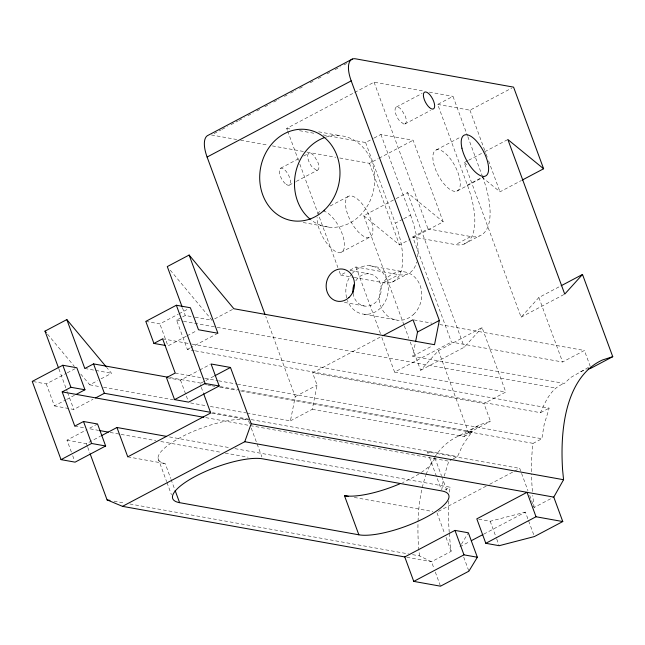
<?xml version="1.0" encoding="UTF-8"?>
<svg xmlns="http://www.w3.org/2000/svg" width="645" height="645" viewBox="0 0 645 645"><rect width="100%" height="100%" fill="white"/><g stroke="black" fill="none" stroke-linecap="round" stroke-linejoin="round"><path stroke-width="0.48" stroke-dasharray="3.23 2.42" d="M441.744 489.853L443.502 478.977M234.965 448.646L450.162 487.217L449.654 490.361A296.966 123.155 62.1 0 0 449.372 493.207M192.186 344.116L549.209 408.116L544.09 424.902L541.865 438.745L533.133 443.365L532.625 446.509A296.966 123.155 62.1 0 0 531.536 474.809M246.922 413.058L290.427 420.871L295.249 396.611L265.748 316.437M290.427 420.871L312.261 409.325L317.082 385.073L312.583 372.85L381.018 336.682M588.49 367.376L570.478 377.623L564.44 383.444L412.695 356.242L415.388 342.664M444.203 476.099L448.775 461.199L452.266 459.353M453.137 458.885L457.507 456.579L462.602 445.34L469.971 434.569L472.769 431.876L240.093 390.161M195.298 350.84L540.518 412.703C545.581 401.134 551.354 387.653 564.44 383.444M461.393 544.275L467.859 533.617M410.236 342.003L420.637 370.278L438.398 350.63L482.065 327.547L505.785 392.023L483.952 403.568L312.583 372.85M420.637 370.278L464.303 347.195L482.065 327.547M467.794 160.702L464.239 162.58L521.112 317.171L538.873 297.522L560.239 286.227M312.261 409.325L464.037 436.496L470.044 430.707L480.194 424.612L490.482 421.314L483.952 403.568M217.889 333.239L190.847 347.582M214.116 133.571L221.235 129.814M222.122 129.339L227.459 126.517M231.015 124.638L238.134 120.881M239.021 120.405L244.358 117.592M247.922 115.705L253.259 112.883M256.815 111.005L261.265 108.658M264.821 106.772L270.158 103.95M273.714 102.071L279.051 99.249M284.389 96.427L287.057 95.017M290.613 93.138L295.95 90.316M299.514 88.438L303.956 86.091M310.189 82.794L314.631 80.448M318.187 78.561L321.75 76.682M327.088 73.861L329.756 72.45M335.094 69.636L340.431 66.814M343.987 64.927L346.655 63.516M287.38 130.258L286.686 128.379L353.766 92.928M354.645 92.461L374.068 82.197L423.394 91.034M280.664 168.2L299.288 158.356M303.722 156.009L309.044 153.196M396.425 107.014L422.104 93.436M323.193 134.918L365.61 142.529L373.253 138.49M374.1 138.038L380.897 134.45L413.147 140.231L443.171 221.848L410.865 238.932M590.231 366.36L584.386 350.485L562.601 361.998L451.427 342.076L412.752 236.949L455.555 244.624A73.28 30.388 62.1 0 0 467.391 185.091L437.705 104.417L452.992 96.339L467.488 135.74M289.17 185.163L295.378 181.882M296.265 181.414L317.55 170.159M404.931 123.977L430.61 110.4M339.746 157.977L369.48 163.306L378.212 158.694M379.083 158.227L413.147 140.231M437.705 104.417L469.955 110.198L511.799 88.083M330.224 205.973L348.848 196.128M436.23 149.946L460.135 137.304M403.988 325.032L363.756 215.688L395.2 199.071M396.07 198.612L407.422 192.613L443.171 221.848M468.689 160.226L483.823 152.228M484.709 151.76L507.857 139.522M33.185 381.574L46.295 383.92L66.387 373.31M67.257 372.842L75.118 368.69M145.81 321.387L159.855 323.903L178.181 314.22M179.052 313.752L188.654 308.681M194.306 350.662L187.364 349.421L176.569 320.081L185.276 315.486L194.193 317.082M354.274 277.503L383.461 282.728A73.28 30.388 62.1 0 0 395.296 223.202L402.94 219.163M403.786 218.711L410.575 215.124L380.897 134.45M467.391 185.091L482.67 177.012A73.28 30.388 62.1 0 1 470.842 236.546L455.555 244.624M80.786 374.084L89.736 384.823L97.597 380.671M101.088 378.817L111.569 373.278L106.57 367.287M214.656 318.896L233.869 308.737M341.116 252.324L369.504 237.328A23.067 9.57 62.1 0 0 361.813 203.473A23.067 9.57 62.1 0 0 346.212 209.375A23.067 9.57 62.1 0 0 369.504 237.328M456.878 191.138A23.067 9.57 62.1 0 0 449.186 157.291A23.067 9.57 62.1 0 0 433.593 163.193A23.067 9.57 62.1 0 0 456.878 191.138L484.339 176.633M46.295 383.92L54.39 405.923L65.742 399.924M66.62 399.465L76.223 394.385M186.268 336.222L167.95 345.905L159.855 323.903M187.139 335.763L196.749 330.683M54.39 405.923L73.804 409.446L93.017 399.287M187.364 349.421L189.977 348.042M339.27 271.295L340.657 275.06L346.599 271.916M349.993 270.118L355.935 266.982L398.747 274.649A73.28 30.388 62.1 0 0 416.678 262.023M412.752 236.949L428.03 228.878L470.842 236.546M363.756 215.688L399.505 244.931L409.986 239.392M482.113 177.206L499.988 191.823L521.354 180.527M71.369 452.064L66.983 440.148L87.067 429.53M97.548 423.991L88.817 428.611L98.516 430.36M167.418 377.809L180.519 380.139L198.862 370.448M199.732 369.988L210.214 364.449M383.461 282.728L398.747 274.649M66.983 440.148L86.398 443.671L100.362 436.27M213.89 376.245L199.926 383.638L200.934 386.387M391.983 282.155L407.269 274.077M464.078 244.052L479.356 235.973M295.249 396.611L317.082 385.073M412.695 356.242L431.908 346.091M381.84 337.375L394.611 372.101L451.427 342.076M521.112 317.171L564.738 294.112M434.698 457.087A296.966 123.155 62.1 0 1 458.361 436.157L480.194 424.612M458.361 436.157L468.649 432.851L490.482 421.314M464.037 436.496L472.769 431.876M540.518 412.703L549.209 408.116M444.921 489.982L450.162 487.217M486.201 486.112L436.77 512.235L444.655 533.657M489.732 484.242L513.565 471.648M514.444 471.181L519.741 468.383L527.965 490.732M449.307 533.399A296.966 123.155 62.1 0 0 451.161 551.346L431.513 561.739L406.745 557.296M459.901 546.734L469.633 541.59M483.798 534.1L525.401 512.114L534.391 536.559M529.674 495.392L534.133 507.494L552.926 497.561M580.629 371.528L586.24 369.73M478.719 519.201L490.184 521.257L525.401 512.114M162.629 338.827L191.218 343.938M175.214 373.028L203.804 378.147M84.818 368.497L94.726 370.27M95.718 370.448L111.569 373.278M74.78 426.111L84.14 427.78M429.312 92.098L452.992 96.339M318.678 131.806L339.931 135.619M286.686 128.379L290.629 129.089M299.514 130.677L315.3 133.507M211.447 134.982L236.683 139.505M240.65 140.215L268.393 145.19M272.359 145.899L306.053 151.938M307.044 152.115L335.787 157.267M303.214 222.541L329.305 227.217M369.883 265.74L403.327 271.739M350.114 270.449L368.94 273.819M340.657 275.06L353.299 277.326M344.382 302.424L365.191 306.149M414.009 319.944L431.836 323.137M439.761 324.556L584.386 350.485M364.256 314.236L397.699 320.226M195.185 317.259L212.036 320.275L169.167 268.844M176.569 320.081L182.511 321.146M183.502 321.323L216.172 327.184M217.163 327.362L555.748 388.032M394.611 372.101L505.785 392.023M204.771 378.325L217.583 380.623M218.574 380.8L236.425 384.001M237.416 384.178L541.865 438.745M169.796 377.559L202.466 383.42M220.292 386.613L239.102 389.983M204.884 384.525L206.868 384.88M207.859 385.057L210.834 385.597M211.826 385.775L214.801 386.307M219.76 387.194L236.618 390.217M240.585 390.926L533.133 443.365M89.736 384.823L99.62 386.597M103.579 387.306L173.771 399.916M190.573 402.932L206.392 405.778M210.343 406.487L245.939 412.881M212.495 412.663L250.187 419.419M251.179 419.597L457.507 456.579M211.705 413.171L248.18 419.71A51.568 14.472 -20.2 0 0 181.277 437.076A51.568 14.472 -20.2 0 0 165.209 463.562L170.691 478.461M428.119 453.701L427.433 451.839L519.741 468.383M205.747 417.637L448.775 461.199M169.514 436.915L230.007 447.751M110.206 432.464L120.123 434.238M121.115 434.416L155.824 440.64M160.782 441.527L221.275 452.371M225.242 453.08L248.051 457.168M127.758 456.845L165.209 463.562M354.29 497.448L432.843 511.533M114.028 501.141L124.937 503.092M129.895 503.979L408.559 553.926M412.526 554.644L419.468 555.885L431.513 561.739L433.932 568.318M464.239 162.58L467.343 165.128M47.545 334.199L74.393 366.416M469.955 110.198L485.83 153.357M486.177 154.292L487.217 157.114M488.596 160.863L499.988 191.823M538.873 297.522L562.601 361.998M467.835 136.675L482.331 176.077M374.068 82.197L428.03 228.878M407.422 192.613L464.303 347.195M365.61 142.529L395.296 223.202M369.48 163.306L399.505 244.931M438.398 350.63L468.649 432.851M490.184 521.257L496.416 538.18M496.763 539.123L499.182 545.702M404.334 325.975L408.841 338.23M434.932 457.982L441.438 475.679M441.785 476.607L446.921 490.579M429.489 457.426L441.14 489.087M463.707 557.078L468.891 571.18M355.935 266.982L380.453 333.618M446.026 537.382L451.161 551.346M287.726 131.201L298.45 160.347M299.828 164.112L337.883 267.538M435.319 572.075L440.511 586.184M248.519 420.637L249.889 424.362M251.26 428.087L261.886 456.958M182.511 307.963L185.276 315.486M201.272 387.306L203.296 392.813M180.519 380.139L187.937 400.311M171.038 479.396L174.803 489.636M158.065 458.345L166.628 481.63M166.974 482.557L171.425 494.667M58.88 368.875L67.209 391.515M67.556 392.458L73.804 409.446M86.398 443.671L87.43 446.477M87.776 447.412L89.84 453.04M72.716 455.733L74.401 460.32M419.468 555.885L418.468 545.686A296.966 123.155 62.1 0 1 418.033 522.224M534.133 507.494A296.966 123.155 62.1 0 1 532.77 495.433M532.423 491.498A296.966 123.155 62.1 0 1 531.561 475.784M323.145 210.947A23.067 9.57 62.1 0 1 343.551 238.215A23.067 9.57 62.1 0 1 332.917 249.696A23.067 9.57 62.1 0 1 317.114 217.462M317.808 214.003A23.067 9.57 62.1 0 1 320.468 211.125M434.585 457.853A51.568 14.472 -20.2 0 1 421.241 472.487M418.984 473.946A51.568 14.472 -20.2 0 1 402.544 482.621M427.433 451.839A51.568 14.472 -20.2 0 1 432.601 453.766M325.701 137.175A46.134 39.934 -79.8 0 1 373.826 189.009A46.134 39.934 -79.8 0 1 310.116 219.187M355.847 280.744A16.286 14.093 -79.8 0 1 378.325 279.503A16.286 14.093 -79.8 0 1 372.463 304.658A16.286 14.093 -79.8 0 1 353.017 292.878M449.234 532.423A296.966 123.155 62.1 0 1 448.807 501.028M418.065 521.208A296.966 123.155 62.1 0 1 425.837 475.349M426.151 474.47A296.966 123.155 62.1 0 1 434.141 457.942M410.575 215.124A73.28 30.388 62.1 0 1 417.597 257.274M352.355 273.303A24.429 21.14 -79.8 0 1 384.114 274.496A24.429 21.14 -79.8 0 1 377.543 310.527A24.429 21.14 -79.8 0 1 347.413 300.377M346.631 297.845A24.429 21.14 -79.8 0 1 351.791 273.98M403.826 124.05L399.594 120.954A9.498 3.943 62.1 0 1 395.143 108.852A9.498 3.943 62.1 0 1 401.762 110.037L405.358 116.334A9.498 3.943 62.1 0 1 403.826 124.05M316.445 170.232L312.212 167.136A9.498 3.943 62.1 0 1 307.762 155.034A9.498 3.943 62.1 0 1 314.381 156.219L317.985 162.516A9.498 3.943 62.1 0 1 316.445 170.232M285.3 183.672L283.832 182.14A9.498 3.943 62.1 0 1 279.382 170.038A9.498 3.943 62.1 0 1 286.001 171.223L287.396 173.126A9.498 3.943 62.1 0 1 290.452 183.325A9.498 3.943 62.1 0 1 285.3 183.672M413.413 314.542A24.429 21.14 -79.8 0 0 408.68 273.077A24.429 21.14 -79.8 0 0 379.437 300.32A24.429 21.14 -79.8 0 0 413.413 314.542"/><path stroke-width="0.97" d="M415.582 341.689L417.517 331.99L413.018 319.767L382.799 335.739M522.24 180.06L543.606 168.764L513.581 87.139L355.548 58.816A27.138 11.255 62.1 0 0 351.203 80.875L439.35 320.452L434.528 344.704L233.869 308.737L189.122 255.049L167.289 266.587L182.164 307.02M90.187 453.975L107.086 499.891L122.494 506.349L244.761 441.72L251.187 423.733L230.483 367.465L211.084 363.99L219.179 385.984L188.614 402.141L174.569 399.626L166.483 377.647L175.214 373.028L162.629 338.827L153.921 343.43L145.81 321.387L176.351 305.238L190.396 307.762L198.491 329.764L217.889 333.239L189.122 255.049M562.779 521.555L536.019 516.758L527.029 492.312L476.808 518.854L485.806 543.3L499.182 545.702L534.391 536.559L562.779 521.555L553.781 497.11L563.569 479.719L562.569 469.528A296.966 123.155 62.1 0 1 602.462 359.991L612.75 356.685L582.5 274.464L561.134 285.759M404.762 556.941L454.975 530.4L468.351 532.794L477.348 557.24L468.891 571.18L440.511 586.184L413.751 581.387L404.762 556.941L122.494 506.349M582.5 274.464L564.738 294.112L507.857 139.522L543.606 168.764M352.404 59.05L208.303 135.208A27.138 11.255 62.1 0 0 207.101 157.041L265.055 314.558M207.101 157.041L351.203 80.875M58.526 367.932L44.989 331.135L66.822 319.589L105.949 366.537M62.815 365.247L32.25 381.405L61.033 459.635L75.078 462.151L105.643 445.993L97.548 423.991L83.511 421.499L74.78 426.111L62.194 391.91L70.926 387.29L84.955 389.765L76.86 367.771L62.815 365.247L70.926 387.29M62.194 391.91L76.223 394.385L84.955 389.765M76.223 394.385L95.637 397.901L104.369 393.289L210.512 412.308M101.241 435.802L116.955 427.49L166.539 436.375M214.769 375.785L230.483 367.465M61.033 459.635L91.598 443.478L105.643 445.993M174.569 399.626L205.134 383.469L219.179 385.984M417.517 331.99L439.35 320.452M612.75 356.685L590.917 368.222L588.111 369.125M471.406 540.647L482.912 534.568M413.751 581.387L463.973 554.845L477.348 557.24M485.806 543.3L536.019 516.758M167.813 377.204L93.557 363.893L84.818 368.497L66.822 319.589M153.921 343.43L165.144 345.406M251.187 423.733L563.569 479.719M95.637 397.901L203.764 417.283M244.761 441.72L553.781 497.11M99.491 430.538L108.223 432.11M358.862 534.802L179.6 502.673A51.568 14.472 -20.2 0 1 195.669 476.195A51.568 14.472 -20.2 0 1 262.571 458.821L441.825 490.95A51.568 14.472 -20.2 0 1 425.765 517.435A51.568 14.472 -20.2 0 1 358.862 534.802L344.47 495.691L348.397 496.392M107.086 499.891L110.061 500.431M44.989 331.135L46.271 332.667M454.975 530.4L463.973 554.845M176.351 305.238L205.134 383.469M203.635 393.732L210.722 412.994L127.758 456.845L116.955 427.49M175.15 490.571L179.6 502.673M93.557 363.893L104.369 393.289M83.511 421.499L91.598 443.478M399.763 483.839A51.568 14.472 -20.2 0 1 344.47 495.691M310.116 219.187A46.134 39.934 -79.8 0 1 295.313 174.368A46.134 39.934 -79.8 0 1 324.766 137.49M353.017 292.878A16.286 14.093 -79.8 0 1 353.984 284.51M429.401 107.505L427.933 105.974A9.498 3.943 62.1 0 1 423.483 93.872A9.498 3.943 62.1 0 1 430.102 95.057L431.497 96.968A9.498 3.943 62.1 0 1 434.553 107.159A9.498 3.943 62.1 0 1 429.401 107.505M461.933 148.213A23.067 9.57 62.1 0 0 485.217 176.166A23.067 9.57 62.1 0 0 477.526 142.311A23.067 9.57 62.1 0 0 461.933 148.213M324.217 210.246A46.134 39.934 -79.8 0 0 315.268 131.927A46.134 39.934 -79.8 0 0 260.024 183.374A46.134 39.934 -79.8 0 0 324.217 210.246M348.913 297.571A16.286 14.093 -79.8 0 0 345.76 269.924A16.286 14.093 -79.8 0 0 326.265 288.081A16.286 14.093 -79.8 0 0 348.913 297.571"/></g></svg>
